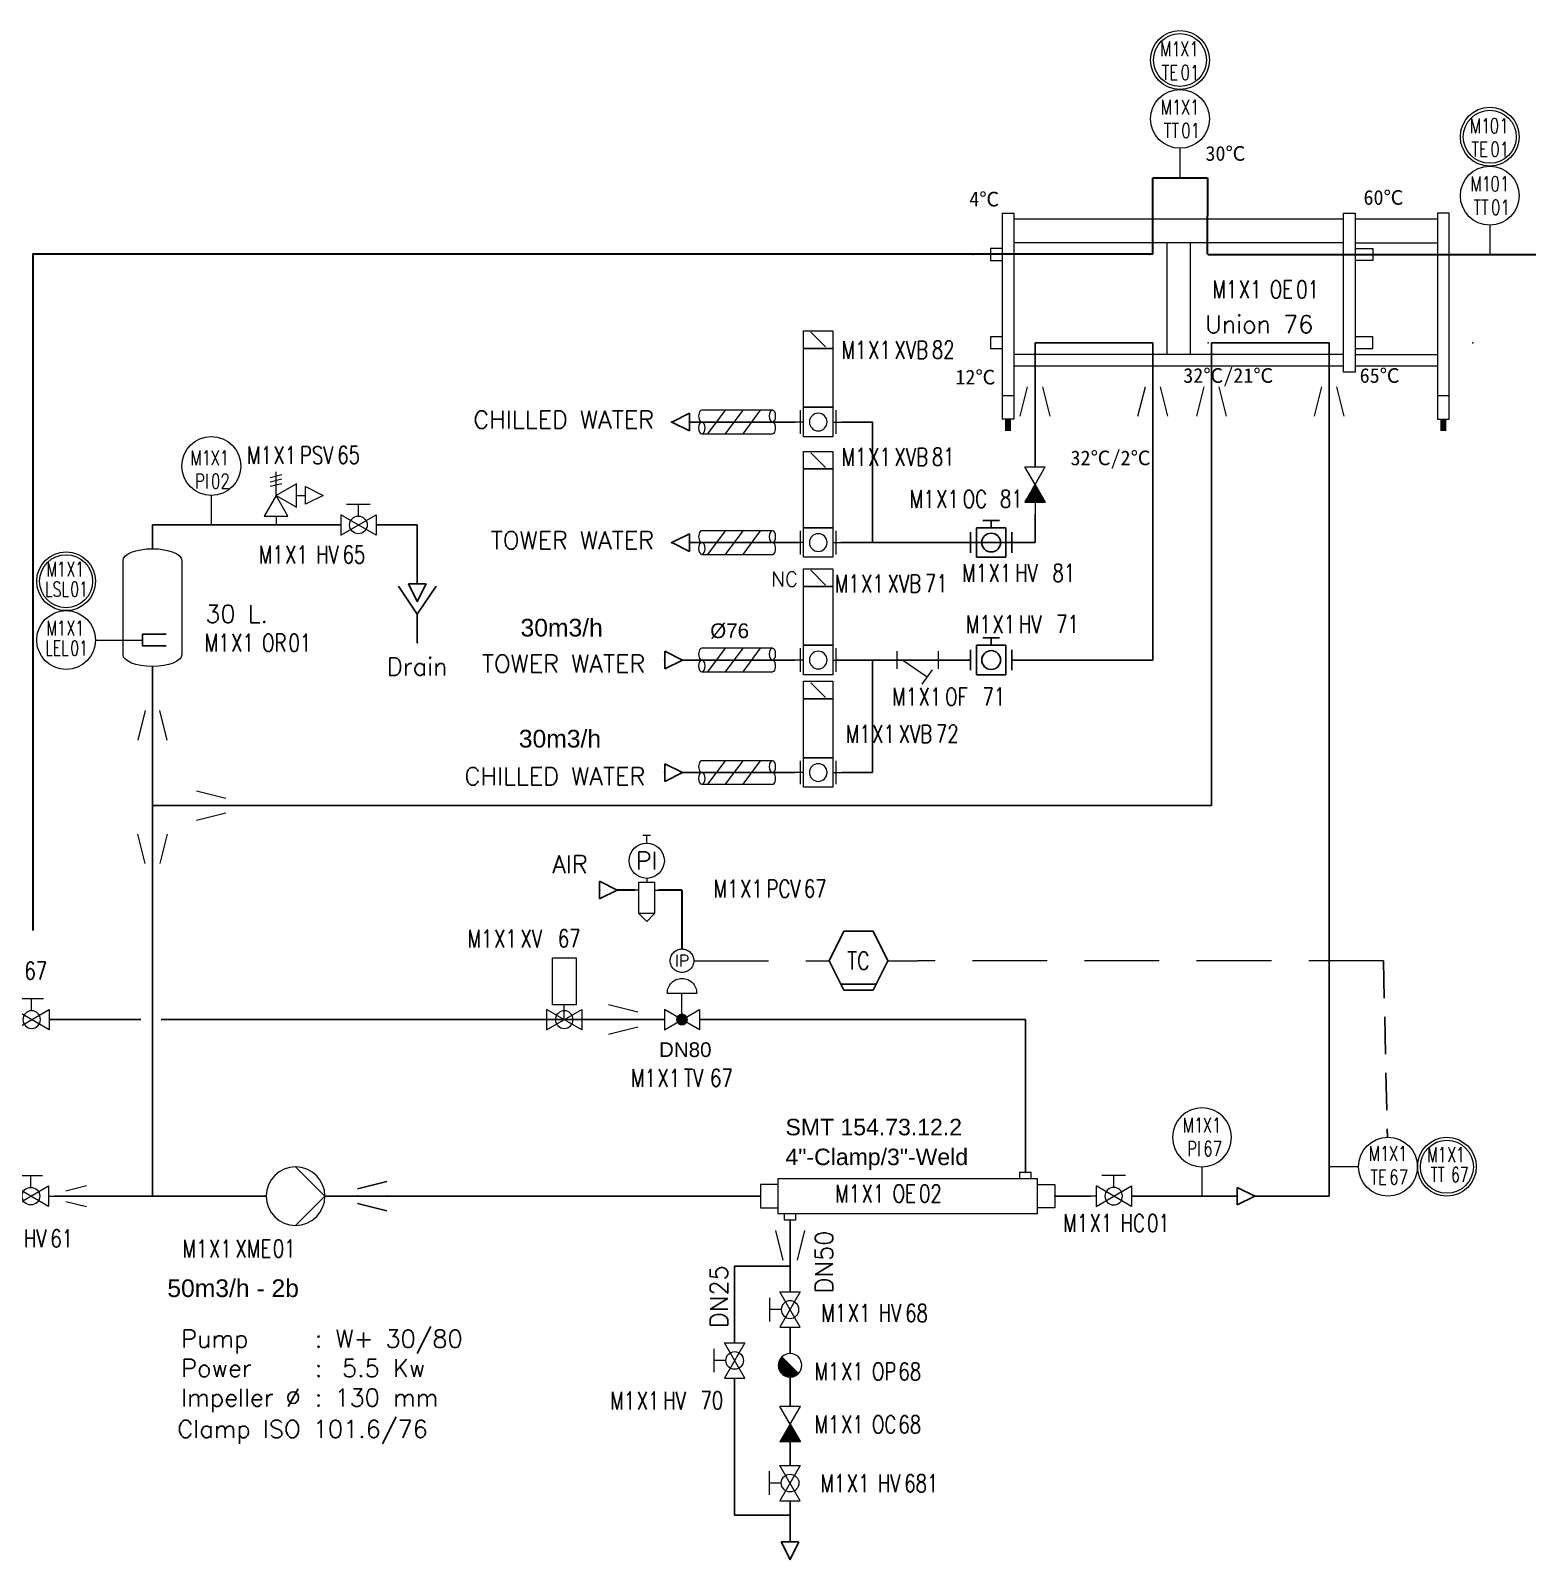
# Model space of a CAD drawing. Header units: inches. Extents: x 10153 to 11620, y 22178 to 23140.
# Drawn here: x 11041.5 to 11295.9, y 22341.2 to 22601 of the extents above; entities that cross this region are included whole.
import ezdxf
from ezdxf.enums import TextEntityAlignment as Align

# ---------------------------------------------------------------- set-up
doc = ezdxf.new("R2010")
doc.units = ezdxf.units.IN
doc.header["$MEASUREMENT"] = 0
for name, pattern in [('ACAD_ISO02W100', [15, 12, -3]), ('DASHED', [19.05, 12.7, -6.35]), ('DASHED2', [9.525, 6.35, -3.175])]:
    doc.linetypes.add(name, pattern=pattern)
for name, color, linetype, lineweight in [('11 Pipe Air Instrument', 3, 'Continuous', 30), ('19 Pipe Process', 30, 'Continuous', 30), ('31 Equipment', 7, 'Continuous', 9), ('32 Instruments Control Loop', 140, 'DASHED', 9), ('33 Instruments Labels', 7, 'Continuous', 9), ('40 TXT Data', 7, 'Continuous', 9), ('43 TXT English', 7, 'Continuous', 9), ('Other-material', 7, 'Continuous', 9)]:
    doc.layers.add(name, color=color, linetype=linetype, lineweight=lineweight)
for name, color, linetype in [('13 Pipe Water Hot', 161, 'Continuous'), ('14 Pipe Water Cold', 142, 'Continuous'), ('20 Pipe Steam Industrial', 231, 'Continuous'), ('60 TXT International', 7, 'Continuous'), ('DIAMETRE', 7, 'Continuous'), ('LIAISON INSTRUMENTATION', 140, 'DASHED2'), ('MATERIEL-DIVERS', 7, 'Continuous'), ('POMPES-PROCESS', 7, 'Continuous'), ('REPERES', 7, 'Continuous'), ('Steam pipe', 231, 'Continuous'), ('techn-data', 7, 'Continuous'), ('TEXTES', 7, 'Continuous'), ('TITRE', 7, 'Continuous'), ('TUYAUTERIE-EAU', 5, 'Continuous'), ('TUYAUTERIE-PROCESS', 30, 'Continuous'), ('TUYAUTERIE-VAPEUR INDUSTRIELLE', 231, 'Continuous'), ('TXT_FR', 7, 'Continuous'), ('VANNES', 7, 'Continuous')]:
    doc.layers.add(name, color=color, linetype=linetype)
doc.layers.get('REPERES').off()
doc.styles.add('ROMANS', font='ROMANS.SHX')
doc.styles.get("Standard").update_dxf_attribs({"font": 'arial.ttf'})

# ---------------------------------------------------------------- blocks, each defined once
blk = doc.blocks.new('APV-INS-M-L-TE')
at = {"layer": '31 Equipment', "color": 7}
blk.add_line((0, -5), (0, -10), dxfattribs=at)
blk.add_circle((0, 0), 5, dxfattribs=at)
at = {"layer": '33 Instruments Labels', "style": 'ROMANS', "width": 0.8, "flags": 8}
blk.add_attdef('TE', text='', height=3, dxfattribs=at).set_placement((0, 0), align=Align.MIDDLE)
blk = doc.blocks.new('APV-INS-F-L-TT')
at = {"layer": '31 Equipment'}
for radius in [5, 4.5]:
    blk.add_circle((0, 0), radius, dxfattribs=at)
blk = doc.blocks.new('FLE23-A')
at = {"color": 7}
for p, q in [((0, 1.5), (-3, 0)), ((-3, 0), (0, -1.5)), ((0, -1.5), (0, 1.5))]:
    blk.add_line(p, q, dxfattribs=at)
at = {"layer": 'MATERIEL-DIVERS', "color": 7, "extrusion": (-1, 0, 0)}
blk.add_point((-3, 0), dxfattribs=at)
at = {"layer": 'MATERIEL-DIVERS', "color": 2}
for p in [(-3, 0), (0, 0)]:
    blk.add_point(p, dxfattribs=at)
at = {"layer": 'MATERIEL-DIVERS', "color": 7, "extrusion": (1, 0, 0)}
blk.add_point((0, 0), dxfattribs=at)
blk = doc.blocks.new('CR')
at = {"color": 7}
for p, q in [((-2.5, 2.5), (2.5, 1.25)), ((2.5, 1.25), (2.5, 1.25)), ((2.5, -1.25), (-2.5, -2.5))]:
    blk.add_line(p, q, dxfattribs=at)
at = {"color": 7, "extrusion": (-1, 0, 0)}
blk.add_point((-2.5, 0), dxfattribs=at)
at = {"color": 7, "extrusion": (1, 0, 0)}
blk.add_point((2.5, 0), dxfattribs=at)
blk = doc.blocks.new('FLE23')
at = {"color": 7}
for p, q in [((0, -1.5), (0, 1.5)), ((0, 1.5), (3, 0)), ((3, 0), (0, -1.5))]:
    blk.add_line(p, q, dxfattribs=at)
at = {"layer": 'MATERIEL-DIVERS', "color": 2}
for p in [(0, 0), (3, 0)]:
    blk.add_point(p, dxfattribs=at)
at = {"layer": 'MATERIEL-DIVERS', "color": 7, "extrusion": (-1, 0, 0)}
blk.add_point((0, 0), dxfattribs=at)
at = {"layer": 'MATERIEL-DIVERS', "color": 7, "extrusion": (1, 0, 0)}
blk.add_point((3, 0), dxfattribs=at)
blk = doc.blocks.new('APV-FCE-GEN-REDCON-1')
at = {"layer": '31 Equipment', "color": 7}
for p, q in [((-2.5, 2.5), (2.5, 1.25)), ((2.5, 1.25), (2.5, 1.25)), ((2.5, -1.25), (-2.5, -2.5))]:
    blk.add_line(p, q, dxfattribs=at)
blk = doc.blocks.new('APV-VLVM-BALL-KHV+MF-1')
at = {"layer": '31 Equipment'}
for p, q in [((-2, 3.5), (2, 3.5)), ((0, 1.5), (0, 3.5)), ((-3, 1.734), (-3, -1.734)), ((-3, -1.734), (3, 1.734)), ((3, -1.734), (-3, 1.734)), ((3, 1.734), (3, -1.734))]:
    blk.add_line(p, q, dxfattribs=at)
at = {"layer": '31 Equipment', "ltscale": 38}
for p, q in [((-3, 0), (-4, 0)), ((3, 0), (4, 0))]:
    blk.add_line(p, q, dxfattribs=at)
at = {"layer": '31 Equipment'}
blk.add_circle((0, 0), 1.5, dxfattribs=at)
blk = doc.blocks.new('APV-INS-M-L-PI')
at = {"layer": '31 Equipment', "color": 7}
blk.add_line((0, -5), (0, -10), dxfattribs=at)
blk.add_circle((0, 0), 5, dxfattribs=at)
at = {"layer": '33 Instruments Labels', "style": 'ROMANS', "width": 0.8, "flags": 8}
blk.add_attdef('PI', text='', height=3, dxfattribs=at).set_placement((0, 0), align=Align.MIDDLE)
blk = doc.blocks.new('APV-HEX-TUB-11')
at = {"layer": '31 Equipment'}
for p, q in [((47, 3), (3, 3)), ((3, 3), (3, -3)), ((4, 3), (4, 4)), ((4, 4), (6, 4)), ((6, 4), (6, 3)), ((47, -3), (47, 3)), ((3, 2), (0, 2)), ((0, 2), (0, -2)), ((47, 2), (50, 2)), ((50, 2), (50, -2)), ((0, -2), (3, -2)), ((50, -2), (47, -2)), ((3, -3), (47, -3)), ((44, -4), (44, -3)), ((46, -4), (44, -4)), ((46, -3), (46, -4))]:
    blk.add_line(p, q, dxfattribs=at)
at = {"layer": '31 Equipment', "ltscale": 38}
for p in [(5, 4), (0, 0), (50, 0), (45, -4)]:
    blk.add_point(p, dxfattribs=at)
blk = doc.blocks.new('APV-PMP-GEN-CENTR-1')
at = {"layer": '31 Equipment', "ltscale": 38}
for p, q in [((5, 0), (0, 5)), ((-5, 0), (-7, 0)), ((5, 0), (0, -5)), ((5, 0), (7, 0))]:
    blk.add_line(p, q, dxfattribs=at)
blk.add_circle((0, 0), 5, dxfattribs=at)
blk = doc.blocks.new('APV-INS-F-PLC-TC')
at = {"layer": '31 Equipment', "lineweight": -3}
for p, q in [((-5, 0), (-2.5, 5)), ((-2.5, 5), (2.5, 5)), ((2.5, 5), (5, 0)), ((-2.5, -5), (-5, 0)), ((5, 0), (2.5, -5)), ((-3, -4), (3, -4)), ((2.5, -5), (-2.5, -5))]:
    blk.add_line(p, q, dxfattribs=at)
at = {"layer": '33 Instruments Labels', "style": 'ROMANS', "width": 0.8}
blk.add_text('TC', height=3, dxfattribs=at).set_placement((0, 0), align=Align.MIDDLE)
blk = doc.blocks.new('APV-PNE-GEN-PRESREGL-1')
at = {"layer": '31 Equipment', "color": 7}
for p, q in [((-0.67, 9.33), (0.67, 9.33)), ((0, 8), (0, 9.33)), ((-1.33, 0), (-2, 0)), ((-1.33, -4), (-1.33, 1.33)), ((-1.33, 1.33), (1.33, 1.33)), ((1.33, 1.33), (1.33, -4)), ((1.33, 0), (2, 0)), ((-1.33, -4), (0, -5.33)), ((1.33, -4), (-1.33, -4)), ((0, -5.33), (1.33, -4))]:
    blk.add_line(p, q, dxfattribs=at)
at = {"layer": '31 Equipment'}
blk.add_line((0, 2), (0, 1.33), dxfattribs=at)
blk.add_circle((0, 5), 3, dxfattribs=at)
at = {"layer": '31 Equipment', "style": 'ROMANS'}
blk.add_text('PI', height=3, dxfattribs=at).set_placement((0, 5), align=Align.MIDDLE)
blk = doc.blocks.new('APV-VLV-IPCNV-GEN-1')
at = {"layer": '31 Equipment', "linetype": 'ACAD_ISO02W100', "ltscale": 38}
blk.add_circle((0, 0), 2, dxfattribs=at)
at = {"layer": '31 Equipment', "style": 'ROMANS'}
blk.add_text('IP', height=2, dxfattribs=at).set_placement((0, 0), align=Align.MIDDLE)
blk = doc.blocks.new('APV-VLV-MODUL-2WAY-1')
at = {"layer": '31 Equipment', "linetype": 'ACAD_ISO02W100', "ltscale": 38}
for p, q in [((2.5, 4.5), (-2.5, 4.5)), ((0, 1), (0, 4.5))]:
    blk.add_line(p, q, dxfattribs=at)
at = {"layer": '31 Equipment', "ltscale": 38}
for p, q in [((-3, 0), (-4, 0)), ((3, 0), (4, 0))]:
    blk.add_line(p, q, dxfattribs=at)
at = {"layer": '31 Equipment'}
for p, q in [((-3, 1.734), (-3, -1.734)), ((-3, -1.734), (3, 1.734)), ((3, -1.734), (-3, 1.734)), ((3, 1.734), (3, -1.734))]:
    blk.add_line(p, q, dxfattribs=at)
at = {"layer": '31 Equipment', "const_width": 1}
blk.add_lwpolyline([(-0.5, 0, 1), (0.5, 0, 1)], format="xyb", close=True, dxfattribs=at)
at = {"layer": '31 Equipment', "linetype": 'ACAD_ISO02W100', "ltscale": 38}
blk.add_arc((0, 4.5), 2.5, 0, 180, dxfattribs=at)
blk = doc.blocks.new('APV-TNK-GEN-1')
at = {"layer": '31 Equipment'}
for p, q in [((-5, 18), (-5, 2)), ((5, 2), (5, 18))]:
    blk.add_line(p, q, dxfattribs=at)
for centre, major_axis in [((0, 18), (-5, 0)), ((0, 2), (5, 0))]:
    blk.add_ellipse(centre, major_axis=major_axis, ratio=0.4, start_param=3.141593, end_param=6.283185, dxfattribs=at)
at = {"layer": '31 Equipment', "ltscale": 38}
blk.add_point((0, 0), dxfattribs=at)
blk = doc.blocks.new('NBF_ARROW-4TEXTS')
at = {"layer": '40 TXT Data', "color": 5, "style": 'ROMANS'}
blk.add_attdef('CAPACITY', text='', height=2.5, dxfattribs=at).set_placement((-5, 4), align=Align.BOTTOM_RIGHT)
blk.add_attdef('PID-NO/TAG', text='', height=2.5, dxfattribs=at).set_placement((-5, -7), align=Align.TOP_RIGHT)
at = {"layer": '43 TXT English', "style": 'ROMANS'}
blk.add_attdef('TEXT-ENG', text='', height=3, dxfattribs=at).set_placement((-5, -1), align=Align.BOTTOM_RIGHT)
at = {"layer": '60 TXT International', "style": 'ROMANS'}
blk.add_attdef('TEXT-RUS', text='', height=3, dxfattribs=at).set_placement((-5, -2), align=Align.TOP_RIGHT)
blk = doc.blocks.new('APV-OTH-GEN-INSULATE-1')
at = {"layer": '31 Equipment'}
for p, q in [((6, 2), (-6, 2)), ((-5, -2), (-2, 2)), ((-2, -2), (1, 2)), ((1, -2), (4, 2)), ((-6, -2), (6, -2))]:
    blk.add_line(p, q, dxfattribs=at)
for centre, major_axis in [((-6, 1), (0, 1)), ((6, -1), (0, -1))]:
    blk.add_ellipse(centre, major_axis=major_axis, ratio=0.547943, start_param=0, end_param=3.141593, dxfattribs=at)
at = {"layer": '31 Equipment', "extrusion": (0, 0, -1)}
for centre, major_axis in [((-6, -1), (0, -1)), ((6, 1), (0, 1))]:
    blk.add_ellipse(centre, major_axis=major_axis, ratio=0.547943, dxfattribs=at)
blk = doc.blocks.new('APV-VLV-BFLY-SVS-3')
at = {"layer": '31 Equipment', "ltscale": 38}
for p, q in [((1.25, 15.25), (-1.25, 12.75)), ((-2.5, 0), (-4, 0)), ((2.5, 2.5), (-2.5, 2.5)), ((-2.5, 2.5), (-2.5, -2.5)), ((2.5, -2.5), (2.5, 2.5)), ((2.5, 0), (4, 0)), ((-2.5, -2.5), (2.5, -2.5))]:
    blk.add_line(p, q, dxfattribs=at)
at = {"layer": '31 Equipment'}
for p, q in [((-3, 2), (-3, -2)), ((3, -2), (3, 2))]:
    blk.add_line(p, q, dxfattribs=at)
at = {"layer": '31 Equipment', "ltscale": 38}
for points in [[(-2.5, 12.5), (2.5, 12.5), (2.5, 15.5), (-2.5, 15.5)], [(-2.5, 2.5), (2.5, 2.5), (2.5, 12.5), (-2.5, 12.5)]]:
    blk.add_lwpolyline(points, close=True, dxfattribs=at)
blk.add_circle((0, 0), 1.5, dxfattribs=at)
blk = doc.blocks.new('APV-FCE-GEN-STMTRAP-1')
at = {"layer": '31 Equipment'}
h = blk.add_hatch(dxfattribs=at)
h.set_pattern_fill('ANSI31', color=256, scale=0.01, style=0)
h.set_pattern_definition([(45, (-4, 0), (-0.02245064, 0.02245064), [])])
h.paths.add_polyline_path([(1.41, 1.42), (-1.42, -1.41, 1.002832)])
at = {"layer": '31 Equipment', "linetype": 'ACAD_ISO02W100', "ltscale": 38}
for p, q in [((-2, 0), (-4, 0)), ((2, 0), (4, 0))]:
    blk.add_line(p, q, dxfattribs=at)
at = {"layer": '31 Equipment', "color": 7}
blk.add_line((1.41, 1.42), (-1.42, -1.41), dxfattribs=at)
for start, end in [(45.2431, 224.7569), (224.8381, 45.1623)]:
    blk.add_arc((0, 0), 2, start, end, dxfattribs=at)
blk = doc.blocks.new('APV-FCE-NRV-GEN-1')
at = {"layer": '31 Equipment'}
h = blk.add_hatch(dxfattribs=at)
h.set_pattern_fill('ANSI31', color=256, scale=0.01, style=0)
h.set_pattern_definition([(45, (0, 0), (-0.02245064, 0.02245064), [])])
h.paths.add_polyline_path([(3, 1.75), (3, -1.75), (0, 0)])
at = {"layer": '31 Equipment', "linetype": 'ACAD_ISO02W100', "ltscale": 38}
for p, q in [((-3, 0), (-5, 0)), ((0, 0), (-3, 1.75)), ((-3, 1.75), (-3, -1.75)), ((0, 0), (-3, -1.75)), ((0, 0), (3, 1.75)), ((0, 0), (3, -1.75)), ((3, 1.75), (3, -1.75)), ((3, 0), (5, 0))]:
    blk.add_line(p, q, dxfattribs=at)
blk = doc.blocks.new('NOR_CONICAL_REDUCER')
for p, q in [((-2.07, 2.48), (2.93, 1.23)), ((2.93, -1.27), (-2.07, -2.52))]:
    blk.add_line(p, q)
blk = doc.blocks.new('APV-FILT-GEN-Y-1')
at = {"layer": '31 Equipment'}
for p, q in [((-3.5, -1.5), (-3.5, 1.5)), ((-3.5, 0), (3.5, 0)), ((-2.5, 0), (1.6, -2.87)), ((3.5, 1.5), (3.5, -1.5)), ((2.46, -1.64), (0.74, -4.1))]:
    blk.add_line(p, q, dxfattribs=at)
blk = doc.blocks.new('EGOUT')
at = {"color": 7}
for p, q in [((-3.2, 9.61), (0, 4.81)), ((0, 4.81), (3.2, 9.61)), ((0, 4.81), (0, 0))]:
    blk.add_line(p, q, dxfattribs=at)
at = {"color": 7, "extrusion": (0, -1, 0)}
blk.add_point((0, 0), dxfattribs=at)
at = {"layer": 'POMPES-PROCESS', "style": 'ROMANS'}
blk.add_attdef('EGOUT', text='', height=3, dxfattribs=at).set_placement((0, -4), align=Align.MIDDLE)
blk = doc.blocks.new('APV-FCE-RELV-SI2-1')
at = {"layer": '31 Equipment'}
for p, q in [((1, 3.5), (-1, 3)), ((1, 2.75), (-1, 2.25)), ((0, 0), (0, 4)), ((1, 2), (-1, 1.5))]:
    blk.add_line(p, q, dxfattribs=at)
at = {"layer": '31 Equipment', "color": 7}
for p, q in [((0, 0), (-2, -3.5)), ((3.5, 2), (0, 0)), ((0, 0), (3.5, -2)), ((2, -3.5), (0, 0)), ((3.5, -2), (3.5, 2)), ((3.5, 0), (5, 0)), ((5, -1.5), (5, 1.5)), ((5, 1.5), (8, 0)), ((8, 0), (5, -1.5)), ((-2, -3.5), (2, -3.5)), ((0, -3.5), (0, -5))]:
    blk.add_line(p, q, dxfattribs=at)
blk = doc.blocks.new('APV-VLV-BALL-KHV+MF-3')
at = {"layer": '31 Equipment', "ltscale": 38}
for p, q in [((-3, 0), (-4, 0)), ((0, 0), (0, 2.5)), ((3, 0), (4, 0))]:
    blk.add_line(p, q, dxfattribs=at)
at = {"layer": '31 Equipment'}
for p, q in [((-3, 1.734), (-3, -1.734)), ((-3, -1.734), (3, 1.734)), ((3, -1.734), (-3, 1.734)), ((3, 1.734), (3, -1.734))]:
    blk.add_line(p, q, dxfattribs=at)
at = {"layer": '31 Equipment', "ltscale": 38}
blk.add_lwpolyline([(-2, 2.5), (2, 2.5), (2, 10.5), (-2, 10.5)], close=True, dxfattribs=at)
at = {"layer": '31 Equipment'}
blk.add_circle((0, 0), 1.5, dxfattribs=at)
blk = doc.blocks.new('APV-HEX-PLAT-12')
at = {"layer": '31 Equipment'}
for p, q in [((-1, 2), (-1, 37)), ((-1, 37), (1, 37)), ((1, 37), (1, 2)), ((15, 37), (15, 10)), ((17, 37), (15, 37)), ((17, 10), (17, 37)), ((73, 37), (73, 2)), ((75, 37), (73, 37)), ((75, 37), (75, 2)), ((1, 36), (15, 36)), ((17, 36), (73, 36)), ((15, 32), (1, 32)), ((17, 32), (73, 32)), ((43, 13), (43, 32)), ((47, 32), (47, 13)), ((12, 31), (12, 29)), ((15, 31), (12, 31)), ((12, 29), (15, 29)), ((75, 31), (77, 31)), ((77, 29), (75, 29)), ((77, 31), (77, 29)), ((12, 16), (15, 16)), ((12, 14), (12, 16)), ((75, 16), (77, 16)), ((77, 16), (77, 14)), ((15, 13), (1, 13)), ((15, 14), (12, 14)), ((17, 13), (73, 13)), ((77, 14), (75, 14)), ((1, 11), (15, 11)), ((17, 11), (73, 11)), ((15, 10), (17, 10)), ((-1, 6), (1, 6)), ((73, 6), (75, 6)), ((1, 2), (-1, 2)), ((73, 2), (75, 2))]:
    blk.add_line(p, q, dxfattribs=at)
at = {"layer": '31 Equipment', "ltscale": 38}
for p in [(-5, 30), (40, 30), (50, 30), (80, 30), (-5, 15), (40, 15), (50, 15)]:
    blk.add_point(p, dxfattribs=at)
at = {"layer": '31 Equipment'}
for points in [[(0.5, 2), (-0.5, 2), (0.5, 0), (-0.5, 0)], [(74.5, 2), (73.5, 2), (74.5, 0), (73.5, 0)]]:
    blk.add_trace(points, dxfattribs=at)
blk = doc.blocks.new('REPNORM1')
at = {"layer": 'TEXTES', "style": 'ROMANS', "width": 0.75}
for tag, p in [('ZONE', (-9.75, -1.25)), ('SOUSZONE', (-5.25, -1.25)), ('ELEMENT', (-0.75, -1.25)), ('NUM', (5.59, -1.22))]:
    blk.add_attdef(tag, p, '', height=3, dxfattribs=at)
blk = doc.blocks.new('REPNORM')
at = {"layer": 'TEXTES', "style": 'ROMANS', "width": 0.75}
for tag, p in [('ZONE', (-9.75, -1.25)), ('SOUSZONE', (-5.25, -1.25)), ('ELEMENT', (0, -1.25)), ('NUM', (4.5, -1.25))]:
    blk.add_attdef(tag, p, '', height=3, dxfattribs=at)
blk = doc.blocks.new('REPINS')
at = {"layer": 'TEXTES', "style": 'ROMANS', "width": 0.75}
for tag, p in [('ZONE', (-3.3, 1)), ('SOUSZONE', (0.1, 1)), ('NUM', (0.2, -3))]:
    blk.add_attdef(tag, p, '', height=2.5, dxfattribs=at)
blk.add_attdef('ELEMENT', text='', height=2.5, dxfattribs=at).set_placement((-0.2, -3), align=Align.RIGHT)
blk = doc.blocks.new('REPINS2')
at = {"layer": 'TEXTES', "style": 'ROMANS', "width": 0.7}
for tag, p in [('ZONE', (-3.35, 0.8)), ('SOUSZONE', (0.05, 0.8)), ('NUM', (0.7, -2.6))]:
    blk.add_attdef(tag, p, '', height=2.5, dxfattribs=at)
blk.add_attdef('ELEMENT', text='', height=2.5, dxfattribs=at).set_placement((-1.56, -2.59), align=Align.CENTER)
blk = doc.blocks.new('APV-INS-M-L-LE2')
at = {"layer": '31 Equipment', "color": 7}
blk.add_line((5, 0), (13, 0), dxfattribs=at)
at = {"layer": '31 Equipment', "lineweight": 25}
blk.add_lwpolyline([(17, 1), (13, 1), (13, 0), (13, -1), (17, -1)], dxfattribs=at)
at = {"layer": '31 Equipment', "color": 7}
blk.add_circle((0, 0), 5, dxfattribs=at)
at = {"layer": '33 Instruments Labels', "style": 'ROMANS', "width": 0.8}
blk.add_attdef('LE?', text='', height=3, dxfattribs=at).set_placement((0, 0), align=Align.MIDDLE)
blk = doc.blocks.new('APV-INS-F-L-LS')
at = {"layer": '31 Equipment'}
for radius in [5, 4.5]:
    blk.add_circle((0, 0), radius, dxfattribs=at)
at = {"layer": '33 Instruments Labels', "style": 'ROMANS', "width": 0.8}
blk.add_attdef('LS?', text='', height=3, dxfattribs=at).set_placement((0, 0), align=Align.MIDDLE)
blk = doc.blocks.new('TEXT-PUMP_caract_ANGLAIS')
at = {"layer": 'techn-data', "style": 'ROMANS'}
for s, p in [('Pump', (-22, 9)), ('Power', (-22, 4)), ('Kw', (14, 4)), ('Impeller %%C', (-22, -1)), ('mm', (14, -1))]:
    blk.add_text(s, height=3, dxfattribs=at).set_placement(p)
for p in [(2, 9), (2, 4), (2, -1)]:
    blk.add_text(':', height=3, dxfattribs=at).set_placement(p, align=Align.RIGHT)
blk.add_attdef('Type', (4.23, 9), '', height=3, dxfattribs=at)
for tag, p in [('Pui', (11.76, 4)), ('Dia', (11.76, -1))]:
    blk.add_attdef(tag, text='', height=3, dxfattribs=at).set_placement(p, align=Align.RIGHT)
blk = doc.blocks.new('VALVBUTT A BRIDES')
at = {"layer": 'VANNES'}
for p, q in [((-1.4, 3.77), (1.4, 3.77)), ((0, 3.77), (0, 2.5)), ((-3.5, -1.73), (-3.5, 1.74)), ((-2.5, 2.5), (-2.5, -2.5)), ((-2.5, 2.5), (2.5, 2.5)), ((2.5, 2.5), (2.5, -2.5)), ((3.5, -1.73), (3.5, 1.74)), ((-2.5, -2.5), (2.5, -2.5))]:
    blk.add_line(p, q, dxfattribs=at)
blk.add_circle((0, 0), 1.6, dxfattribs=at)

msp = doc.modelspace()

# ---------------------------------------------------------------- linework, layer by layer
at = {"layer": '11 Pipe Air Instrument'}
for p, q in [((11144.21, 22454.96), (11141.21, 22454.96)), ((11152.21, 22454.96), (11148.21, 22454.96)), ((11152.21, 22454.96), (11152.21, 22444.96))]:
    msp.add_line(p, q, dxfattribs=at)
at = {"layer": '13 Pipe Water Hot'}
for p, q in [((11242.21, 22547.96), (11262.21, 22547.96)), ((11242.21, 22547.96), (11242.21, 22469.31)), ((11262.21, 22402.96), (11262.21, 22547.96)), ((11062.21, 22402.96), (11062.21, 22492.96)), ((11062.21, 22469.31), (11242.21, 22469.31)), ((11045.55, 22402.96), (11081.53, 22402.96)), ((11150.6, 22402.96), (11091.53, 22402.96)), ((11150.6, 22402.96), (11165.58, 22402.96)), ((11215.58, 22402.96), (11221.58, 22402.96)), ((11228.58, 22402.96), (11246.58, 22402.96)), ((11229.58, 22402.96), (11237.58, 22402.96)), ((11249.58, 22402.96), (11262.21, 22402.96))]:
    msp.add_line(p, q, dxfattribs=at)
at = {"layer": '14 Pipe Water Cold'}
for p, q in [((11212.21, 22547.96), (11232.21, 22547.96)), ((11212.21, 22526.9), (11212.21, 22547.96)), ((11232.21, 22494.05), (11232.21, 22547.96)), ((11154.26, 22534.49), (11153.48, 22534.49)), ((11171.37, 22534.49), (11154.26, 22534.49)), ((11212.21, 22514.01), (11212.21, 22518.9)), ((11172.21, 22514.01), (11153.48, 22514.01)), ((11206.21, 22514.01), (11179.21, 22514.01)), ((11212.21, 22514.01), (11206.21, 22514.01)), ((11171.37, 22494.05), (11152.27, 22494.05)), ((11182, 22494.05), (11178.37, 22494.05)), ((11194, 22494.05), (11182, 22494.05)), ((11201.26, 22494.05), (11190.76, 22494.05)), ((11208.26, 22494.05), (11232.21, 22494.05)), ((11171.37, 22474.94), (11152.27, 22474.94)), ((11184.57, 22474.94), (11179.37, 22474.94))]:
    msp.add_line(p, q, dxfattribs=at)
for points in [[(11179.37, 22534.49), (11184.57, 22534.49), (11184.57, 22514.01)], [(11184.57, 22494.05), (11184.57, 22474.94)]]:
    msp.add_lwpolyline(points, dxfattribs=at)
at = {"layer": '19 Pipe Process'}
for p, q in [((11232.21, 22563), (11232.21, 22576)), ((11232.21, 22576), (11241.5, 22576)), ((11241.5, 22576), (11241.49, 22562.99)), ((11241.62, 22562.96), (11289.5, 22562.96))]:
    msp.add_line(p, q, dxfattribs=at)
for points in [[(11232.21, 22563), (11041.88, 22563), (11041.88, 22448.08)], [(11289.5, 22562.96), (11368.5, 22562.96)]]:
    msp.add_lwpolyline(points, dxfattribs=at)
at = {"layer": '20 Pipe Steam Industrial'}
for p, q in [((11056.75, 22432.96), (11044.68, 22432.96)), ((11060.25, 22432.96), (11056.75, 22432.96)), ((11148.21, 22432.96), (11063.71, 22432.96)), ((11149.19, 22432.96), (11135.21, 22432.96)), ((11162.21, 22432.96), (11155.19, 22432.96)), ((11210.58, 22432.96), (11156.21, 22432.96)), ((11210.58, 22406.96), (11210.58, 22432.96))]:
    msp.add_line(p, q, dxfattribs=at)
at = {"layer": '32 Instruments Control Loop'}
for p, q in [((11154.21, 22442.96), (11177.21, 22442.96)), ((11187.21, 22442.96), (11192.21, 22442.96)), ((11271.43, 22442.96), (11192.21, 22442.96))]:
    msp.add_line(p, q, dxfattribs=at)
at = {"layer": 'LIAISON INSTRUMENTATION'}
msp.add_line((11271.43, 22442.96), (11272.1, 22412.96), dxfattribs=at)
at = {"layer": 'TUYAUTERIE-EAU'}
for p, q in [((11094.21, 22517.01), (11062.21, 22517.01)), ((11062.21, 22512.96), (11062.21, 22517.01)), ((11107.21, 22517.01), (11100.21, 22517.01)), ((11107.21, 22507.01), (11107.21, 22517.01))]:
    msp.add_line(p, q, dxfattribs=at)
at = {"layer": 'TUYAUTERIE-VAPEUR INDUSTRIELLE'}
for p, q in [((11170.58, 22398.96), (11170.58, 22386.69)), ((11170.58, 22391.09), (11161.16, 22391.09)), ((11161.16, 22391.09), (11161.16, 22378.04)), ((11170.58, 22380.69), (11170.58, 22376.22)), ((11161.16, 22372.04), (11161.16, 22348.75)), ((11170.58, 22372.22), (11170.58, 22367.22)), ((11170.58, 22361.22), (11170.58, 22357.22)), ((11170.58, 22351.22), (11170.58, 22344.22)), ((11161.16, 22348.75), (11170.58, 22348.75))]:
    msp.add_line(p, q, dxfattribs=at)

# ---------------------------------------------------------------- block references
at = {"layer": '14 Pipe Water Cold', "xscale": -1}
for p in [(11204.76, 22514.01), (11204.76, 22494.05)]:
    msp.add_blockref('VALVBUTT A BRIDES', p, dxfattribs=at)
at = {"layer": '31 Equipment'}
for name, p in [('APV-INS-F-L-TT', (11236.85, 22596)), ('APV-INS-M-L-TE', (11236.85, 22586)), ('APV-INS-F-L-TT', (11289.5, 22582.96)), ('APV-INS-M-L-TE', (11289.5, 22572.96)), ('APV-OTH-GEN-INSULATE-1', (11161.58, 22534.49)), ('APV-INS-M-L-PI', (11072.21, 22527.01)), ('APV-FCE-RELV-SI2-1', (11083.21, 22522.01)), ('APV-OTH-GEN-INSULATE-1', (11161.58, 22514.01)), ('APV-OTH-GEN-INSULATE-1', (11161.58, 22494.05)), ('APV-OTH-GEN-INSULATE-1', (11161.58, 22474.94)), ('APV-FCE-GEN-REDCON-1', (11072.21, 22469.31))]:
    msp.add_blockref(name, p, dxfattribs=at)
at = {"layer": '31 Equipment', "xscale": -1}
for name, p in [('APV-HEX-PLAT-12', (11281.62, 22532.96)), ('APV-TNK-GEN-1', (11062.21, 22492.96)), ('APV-VLV-BALL-KHV+MF-3', (11132.21, 22432.96)), ('APV-VLVM-BALL-KHV+MF-1', (11041.68, 22432.96)), ('APV-HEX-TUB-11', (11215.58, 22402.96)), ('APV-VLVM-BALL-KHV+MF-1', (11225.58, 22402.96))]:
    msp.add_blockref(name, p, dxfattribs=at)
at = {"layer": '31 Equipment'}
for p, values in [((11152.48, 22533.49), {'TEXT-ENG': 'CHILLED WATER'}), ((11152.48, 22513.01), {'TEXT-ENG': 'TOWER WATER'}), ((11150.98, 22492.01), {'TEXT-ENG': 'TOWER WATER'}), ((11150.98, 22472.9), {'TEXT-ENG': 'CHILLED WATER'}), ((11141.21, 22457.96), {'TEXT-ENG': 'AIR'})]:
    msp.add_blockref('NBF_ARROW-4TEXTS', p, dxfattribs=at).add_auto_attribs(values)
at = {"layer": '31 Equipment', "xscale": -1}
for name, p, rotation in [('APV-FCE-NRV-GEN-1', (11212.21, 22523.9), 90), ('APV-FCE-GEN-REDCON-1', (11062.21, 22482.96), 270), ('APV-INS-M-L-PI', (11240.58, 22412.96), 359.9999999999998), ('APV-PMP-GEN-CENTR-1', (11086.53, 22402.96), 180), ('APV-VLVM-BALL-KHV+MF-1', (11170.58, 22383.69), 90)]:
    msp.add_blockref(name, p, dxfattribs=dict(at, rotation=rotation))
at = {"layer": '31 Equipment'}
for name, p, rotation in [('APV-VLVM-BALL-KHV+MF-1', (11097.21, 22517.01), 0.0001520395044134), ('APV-FCE-GEN-REDCON-1', (11062.21, 22461.96), 270), ('APV-VLVM-BALL-KHV+MF-1', (11161.16, 22375.04), 90), ('APV-FCE-GEN-STMTRAP-1', (11170.58, 22374.22), 270), ('APV-FCE-NRV-GEN-1', (11170.58, 22364.22), 270), ('APV-VLVM-BALL-KHV+MF-1', (11170.58, 22354.22), 90)]:
    msp.add_blockref(name, p, dxfattribs=dict(at, rotation=rotation))
at = {"layer": '31 Equipment', "xscale": -0.700000000000003, "yscale": 0.700000000000003, "zscale": 0.700000000000003}
msp.add_blockref('NOR_CONICAL_REDUCER', (11049.55, 22402.96), dxfattribs=at)
at = {"layer": '33 Instruments Labels'}
for name, p in [('APV-INS-F-PLC-TC', (11182.21, 22442.96)), ('APV-INS-F-L-TT', (11282.21, 22407.96))]:
    msp.add_blockref(name, p, dxfattribs=at)
at = {"layer": '33 Instruments Labels', "rotation": 270}
msp.add_blockref('APV-INS-M-L-TE', (11272.21, 22407.96), dxfattribs=at)
at = {"layer": 'MATERIEL-DIVERS'}
for name, p in [('FLE23-A', (11153.48, 22534.49)), ('FLE23-A', (11153.48, 22514.01)), ('APV-INS-F-L-LS', (11047.54, 22507.44)), ('APV-INS-M-L-LE2', (11047.54, 22497.44)), ('APV-PNE-GEN-PRESREGL-1', (11146.21, 22454.96)), ('APV-VLVM-BALL-KHV+MF-1', (11041.55, 22402.96))]:
    msp.add_blockref(name, p, dxfattribs=at)
msp.add_blockref('EGOUT', (11107.21, 22497.01), dxfattribs=at).add_auto_attribs({'EGOUT': 'Drain'})
for name, p, rotation in [('FLE23', (11107.21, 22507.01), 270), ('FLE23-A', (11149.27, 22494.05), 180), ('FLE23-A', (11149.27, 22474.94), 180), ('FLE23', (11170.58, 22344.24), 270)]:
    msp.add_blockref(name, p, dxfattribs=dict(at, rotation=rotation))
at = {"layer": 'MATERIEL-DIVERS', "xscale": -1}
for name, p in [('CR', (11099.57, 22402.96)), ('FLE23-A', (11246.58, 22402.96))]:
    msp.add_blockref(name, p, dxfattribs=at)
at = {"layer": 'Other-material', "rotation": 90.00000000000001}
for p in [(11212.21, 22537.98), (11232.21, 22537.98), (11242.21, 22537.98), (11262.21, 22537.98)]:
    msp.add_blockref('CR', p, dxfattribs=at)
at = {"layer": 'Other-material', "xscale": -1}
for p, rotation in [((11142.2, 22432.96), 180), ((11170.58, 22394.6), 90)]:
    msp.add_blockref('CR', p, dxfattribs=dict(at, rotation=rotation))
at = {"layer": 'REPERES'}
for name, p, values in [('REPINS', (11236.74, 22595.63), {'ZONE': 'M1 ', 'SOUSZONE': 'X1', 'ELEMENT': 'TE', 'NUM': '01'}), ('REPINS', (11236.86, 22585.76), {'ZONE': 'M1 ', 'SOUSZONE': 'X1', 'ELEMENT': 'TT', 'NUM': '01'}), ('REPINS', (11289.39, 22582.58), {'ZONE': 'M1 ', 'SOUSZONE': '01', 'ELEMENT': 'TE', 'NUM': '01'}), ('REPINS', (11289.51, 22572.72), {'ZONE': 'M1 ', 'SOUSZONE': '01', 'ELEMENT': 'TT', 'NUM': '01'}), ('REPNORM', (11252.11, 22556.78), {'ZONE': 'M1 ', 'SOUSZONE': 'X1', 'ELEMENT': 'OE', 'NUM': '01'}), ('REPNORM1', (11189.09, 22546.5), {'ZONE': 'M1 ', 'SOUSZONE': 'X1', 'ELEMENT': 'XVB', 'NUM': '82'}), ('REPINS', (11071.95, 22526.17), {'ZONE': 'M1 ', 'SOUSZONE': 'X1', 'ELEMENT': 'PI', 'NUM': '02'}), ('REPNORM1', (11088.04, 22528.61), {'ZONE': 'M1 ', 'SOUSZONE': 'X1', 'ELEMENT': 'PSV', 'NUM': '65'}), ('REPNORM1', (11189.09, 22528.31), {'ZONE': 'M1 ', 'SOUSZONE': 'X1', 'ELEMENT': 'XVB', 'NUM': '81'}), ('REPNORM1', (11200.66, 22521.16), {'ZONE': 'M1 ', 'SOUSZONE': 'X1', 'ELEMENT': 'OC', 'NUM': '81'}), ('REPNORM', (11090.03, 22511.73), {'ZONE': 'M1 ', 'SOUSZONE': 'X1', 'ELEMENT': 'HV', 'NUM': '65'}), ('REPINS2', (11047.54, 22507.44), {'ZONE': 'M1 ', 'SOUSZONE': 'X1', 'NUM': '01', 'ELEMENT': 'LSL'}), ('REPNORM1', (11187.92, 22506.79), {'ZONE': 'M1 ', 'SOUSZONE': 'X1', 'ELEMENT': 'XVB', 'NUM': '71'}), ('REPNORM1', (11209.58, 22508.58), {'ZONE': 'M1 ', 'SOUSZONE': 'X1', 'ELEMENT': 'HV', 'NUM': '81'}), ('REPINS2', (11047.54, 22497.44), {'ZONE': 'M1 ', 'SOUSZONE': 'X1', 'NUM': '01', 'ELEMENT': 'LEL'}), ('REPNORM1', (11210.22, 22499.89), {'ZONE': 'M1 ', 'SOUSZONE': 'X1', 'ELEMENT': 'HV', 'NUM': '71'}), ('REPNORM', (11080.84, 22496.73), {'ZONE': 'M1 ', 'SOUSZONE': 'X1', 'ELEMENT': 'OR', 'NUM': '01'}), ('REPNORM1', (11197.68, 22487.56), {'ZONE': 'M1 ', 'SOUSZONE': 'X1', 'ELEMENT': 'OF', 'NUM': '71'}), ('REPNORM1', (11189.79, 22481.25), {'ZONE': 'M1 ', 'SOUSZONE': 'X1', 'ELEMENT': 'XVB', 'NUM': '72'}), ('REPNORM1', (11167.34, 22454.95), {'ZONE': 'M1 ', 'SOUSZONE': 'X1', 'ELEMENT': 'PCV', 'NUM': '67'}), ('REPNORM1', (11125.53, 22446.48), {'ZONE': 'M1 ', 'SOUSZONE': 'X1', 'ELEMENT': 'XV', 'NUM': '67'}), ('REPINS', (11240.59, 22412.78), {'ZONE': 'M1 ', 'SOUSZONE': 'X1', 'ELEMENT': 'PI', 'NUM': '67'}), ('REPINS', (11272.21, 22407.96), {'ZONE': 'M1 ', 'SOUSZONE': 'X1', 'ELEMENT': 'TE', 'NUM': '67'}), ('REPINS2', (11282.21, 22407.96), {'ZONE': 'M1 ', 'SOUSZONE': 'X1', 'NUM': '67', 'ELEMENT': 'TT'}), ('REPNORM', (11188, 22403.15), {'ZONE': 'M1 ', 'SOUSZONE': 'X1', 'ELEMENT': 'OE', 'NUM': '02'}), ('REPNORM', (11226.75, 22398.13), {'ZONE': 'M1 ', 'SOUSZONE': 'X1', 'ELEMENT': 'HC', 'NUM': '01'}), ('REPNORM', (11040.36, 22395.52), {'ZONE': 'M1 ', 'SOUSZONE': 'X1', 'ELEMENT': 'HV', 'NUM': '61'}), ('REPNORM1', (11077.07, 22393.78), {'ZONE': 'M1 ', 'SOUSZONE': 'X1', 'ELEMENT': 'XME', 'NUM': '01'}), ('REPNORM', (11185.65, 22382.85), {'ZONE': 'M1 ', 'SOUSZONE': 'X1', 'ELEMENT': 'HV', 'NUM': '68'}), ('REPNORM', (11184.49, 22372.92), {'ZONE': 'M1 ', 'SOUSZONE': 'X1', 'ELEMENT': 'OP', 'NUM': '68'}), ('REPNORM1', (11149.77, 22367.98), {'ZONE': 'M1 ', 'SOUSZONE': 'X1', 'ELEMENT': 'HV', 'NUM': '70'}), ('REPNORM', (11184.49, 22363.92), {'ZONE': 'M1 ', 'SOUSZONE': 'X1', 'ELEMENT': 'OC', 'NUM': '68'}), ('REPNORM', (11185.49, 22353.92), {'ZONE': 'M1 ', 'SOUSZONE': 'X1', 'ELEMENT': 'HV', 'NUM': '681'})]:
    msp.add_blockref(name, p, dxfattribs=at).add_auto_attribs(values)
ref = msp.add_blockref('REPNORM1', (11036.31, 22440.92), dxfattribs=at)
ref.add_attrib('ZONE', 'M1 ', (11027.52, 22439.65), dxfattribs={"layer": 'TEXTES', "height": 3, "style": 'ROMANS', "width": 0.75})
ref.add_attrib('SOUSZONE', 'X1', (11031.06, 22439.67), dxfattribs={"layer": 'TEXTES', "height": 3, "style": 'ROMANS', "width": 0.75})
ref.add_attrib('ELEMENT', 'HV', (11035.57, 22439.67), dxfattribs={"layer": 'TEXTES', "height": 3, "style": 'ROMANS', "width": 0.75})
ref.add_attrib('NUM', '67', (11040.45, 22439.77), dxfattribs={"layer": 'TEXTES', "height": 3, "style": 'ROMANS', "width": 0.75})
ref = msp.add_blockref('REPNORM1', (11153.3, 22422.76), dxfattribs=at)
ref.add_attrib('ZONE', 'M1 ', (11143.55, 22421.51), dxfattribs={"layer": 'TEXTES', "height": 3, "style": 'ROMANS', "width": 0.75})
ref.add_attrib('SOUSZONE', 'X1', (11148.05, 22421.51), dxfattribs={"layer": 'TEXTES', "height": 3, "style": 'ROMANS', "width": 0.75})
ref.add_attrib('ELEMENT', 'TV', (11152.56, 22421.51), dxfattribs={"layer": 'TEXTES', "height": 3, "style": 'ROMANS', "width": 0.75})
ref.add_attrib('NUM', '67', (11156.98, 22421.54), dxfattribs={"layer": 'TEXTES', "height": 3, "style": 'ROMANS', "width": 0.75})
at = {"layer": 'Steam pipe'}
msp.add_blockref('APV-FILT-GEN-Y-1', (11192.26, 22494.05), dxfattribs=at)
at = {"layer": 'TITRE'}
msp.add_blockref('FLE23', (11138.21, 22454.96), dxfattribs=at)
at = {"layer": 'TUYAUTERIE-PROCESS'}
msp.add_blockref('TEXT-PUMP_caract_ANGLAIS', (11089.1, 22368.24), dxfattribs=at).add_auto_attribs({'Dia': '130', 'Pui': '5.5', 'Type': 'W+ 30/80'})
at = {"layer": 'VANNES', "xscale": -1, "rotation": 359.9999999999998}
for p in [(11175.37, 22534.49), (11175.37, 22514.01), (11175.37, 22494.05), (11175.37, 22474.94)]:
    msp.add_blockref('APV-VLV-BFLY-SVS-3', p, dxfattribs=at)
at = {"layer": 'VANNES'}
msp.add_blockref('APV-VLV-IPCNV-GEN-1', (11152.21, 22442.96), dxfattribs=at)
at = {"layer": 'VANNES', "xscale": -1}
msp.add_blockref('APV-VLV-MODUL-2WAY-1', (11152.21, 22432.96), dxfattribs=at)

# ---------------------------------------------------------------- texts
at = {"char_height": 2.8, "width": 40.5804, "attachment_point": 1}
for s, insert in [('SMT 154.73.12.2', (11169.8, 22416.1)), ('4"-Clamp/3"-Weld', (11169.8, 22411.03))]:
    msp.add_mtext(s, dxfattribs=dict(at, insert=insert))
at = {"layer": '31 Equipment', "color": 1, "char_height": 2.5, "attachment_point": 3, "style": 'ROMANS'}
for s, insert, width in [('{\\fKaiTi|b0|i0|c134|p49;3\\fKaiTi|b0|i0|c0|p49;0\\fKaiTi|b0|i0|c134|p49;℃}', (11247.98, 22581.38), 28.4552), ('{\\fKaiTi|b0|i0|c0|p49;4\\fKaiTi|b0|i0|c134|p49;℃}', (11206.13, 22573.62), 28.4552), ('{\\fKaiTi|b0|i0|c0|p49;60\\fKaiTi|b0|i0|c134|p49;℃}', (11274.84, 22573.9), 28.4552), ('{\\fKaiTi|b0|i0|c0|p49;12\\fKaiTi|b0|i0|c134|p49;℃}', (11205.48, 22543.38), 28.4552), ('{\\fKaiTi|b0|i0|c0|p49;32\\fKaiTi|b0|i0|c134|p49;℃\\fKaiTi|b0|i0|c0|p49;/21\\fKaiTi|b0|i0|c134|p49;℃}', (11252.71, 22543.65), 3.9988), ('{\\fKaiTi|b0|i0|c0|p49;65\\fKaiTi|b0|i0|c134|p49;℃}', (11274.19, 22543.65), 28.4552), ('{\\fKaiTi|b0|i0|c134|p49;3\\fKaiTi|b0|i0|c0|p49;2\\fKaiTi|b0|i0|c134|p49;℃/\\fKaiTi|b0|i0|c0|p49;2\\fKaiTi|b0|i0|c134|p49;℃}', (11231.85, 22529.65), 9.1483)]:
    msp.add_mtext(s, dxfattribs=dict(at, insert=insert, width=width))
at = {"layer": '40 TXT Data', "char_height": 2.5, "width": 14.0814, "attachment_point": 1}
for s, insert in [('%%C76', (11157.01, 22500.28, 0.01)), ('DN80', (11148.3, 22429.1, 0.01))]:
    msp.add_mtext(s, dxfattribs=dict(at, insert=insert))
at = {"layer": 'DIAMETRE'}
for s, p in [('30m3/h ', (11124.77, 22498.05)), ('30m3/h ', (11124.48, 22479.19)), ('50m3/h - 2b', (11064.74, 22385.82))]:
    msp.add_text(s, height=3, dxfattribs=at).set_placement(p)
at = {"layer": 'MATERIEL-DIVERS', "style": 'ROMANS'}
for s, p in [('DN50', (11177.87, 22386.43)), ('DN25', (11159.99, 22380.54))]:
    msp.add_text(s, height=3, rotation=90, dxfattribs=at).set_placement(p)
at = {"layer": 'techn-data', "style": 'ROMANS'}
msp.add_text('NC', height=2.5, dxfattribs=at).set_placement((11169.64, 22507.8), align=Align.MIDDLE_CENTER)
at = {"layer": 'TXT_FR', "style": 'ROMANS'}
for s, p in [('Union 76', (11241.13, 22549.6)), ('Clamp ISO 101.6/76', (11066.45, 22361.9))]:
    msp.add_text(s, height=3, dxfattribs=at).set_placement(p)
at = {"layer": 'TXT_FR', "insert": (11076.53, 22501.88), "char_height": 3, "width": 16.3294, "attachment_point": 5, "style": 'ROMANS'}
msp.add_mtext('30 L.', dxfattribs=at)

doc.saveas('drawing.dxf')
